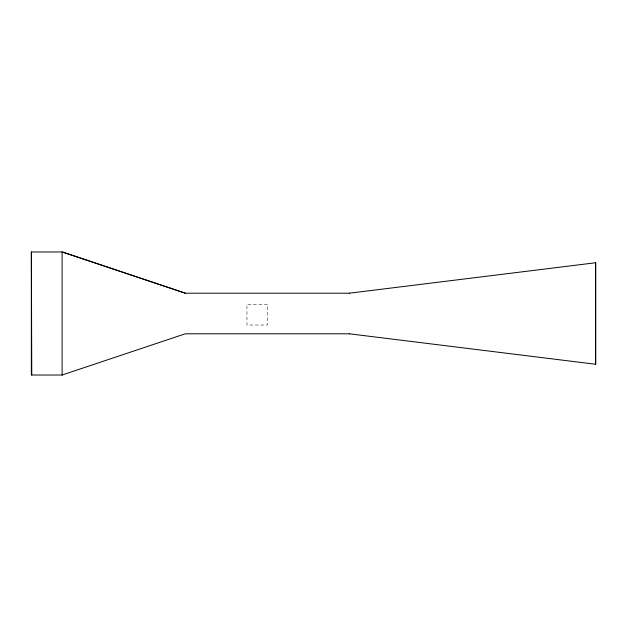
<?xml version="1.0" encoding="UTF-8"?>
<svg xmlns="http://www.w3.org/2000/svg" width="627" height="627" viewBox="0 0 627 627"><rect width="100%" height="100%" fill="white"/><g stroke="black" fill="none" stroke-linecap="round" stroke-linejoin="round"><path stroke-width="0.47" stroke-dasharray="3.13 2.35" d="M267.447 304.51L246.944 304.51L246.944 325.021L267.447 325.021L267.447 304.51"/><path stroke-width="0.94" d="M349.333 293.201L595.65 262.744L595.65 364.256L595.65 262.744M62.535 375.017L31.35 375.017L31.35 251.983L62.535 251.983L185.427 293.201M349.474 293.201L185.286 293.201L62.112 251.983L62.112 375.017L185.286 333.799L349.474 333.799M349.333 333.799L595.65 364.256M31.35 251.983L31.773 375.017"/></g></svg>
